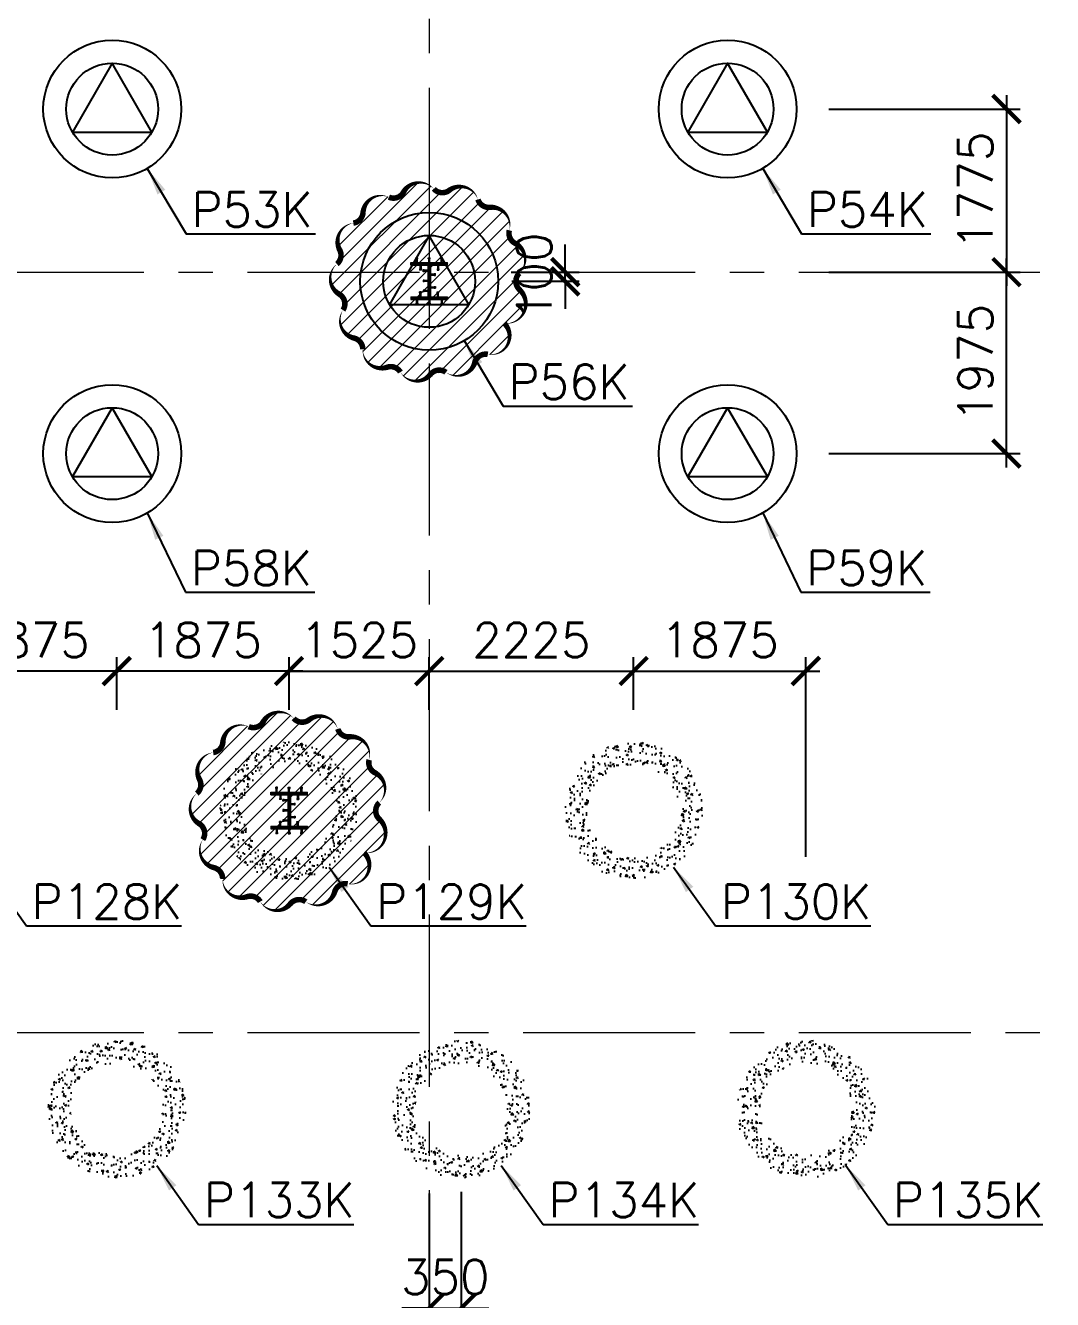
# Model space of a CAD drawing. Header units: millimetres. Extents: x -346728 to 1320345, y -537202 to -385966.
# Drawn here: x 172445 to 183622, y -435397 to -421532 of the extents above; entities that cross this region are included whole.
import ezdxf

# ---------------------------------------------------------------- set-up
doc = ezdxf.new("R2010")
doc.units = ezdxf.units.MM
doc.header["$LTSCALE"] = 100
doc.linetypes.add('X1326_GLB$0$CENTER', pattern=[2, 1.25, -0.25, 0.25, -0.25])
for name, color, linetype, lineweight in [('A-giao thong', 8, 'Continuous', 15), ('KCMANH', 8, 'Continuous', 13), ('KINGPOST', 5, 'Continuous', 20), ('X1326_GLB$0$A-tim', 8, 'X1326_GLB$0$CENTER', 9)]:
    doc.layers.add(name, color=color, linetype=linetype, lineweight=lineweight)
doc.layers.add('CL load', color=1, linetype='Continuous', plot=False)
for name, color, linetype in [('hach', 253, 'Continuous'), ('PILE MARK', 8, 'Continuous'), ('PL', 3, 'Continuous')]:
    doc.layers.add(name, color=color, linetype=linetype)
doc.styles.add('simplex', font='simplex.shx')
doc.dimstyles.new('100', dxfattribs={"dimscale": 150, "dimtxt": 2.5, "dimasz": 2, "dimexe": 1, "dimexo": 1, "dimgap": 1, "dimtad": 1, "dimdec": 0, "dimzin": 0, "dimdsep": 46, "dimtxsty": 'simplex', "dimblk": 'ARCHTICK', "dimcen": 1, "dimdle": 1, "dimclrd": 256, "dimclre": 256, "dimclrt": 6, "dimadec": 0, "dimazin": 0, "dimtfac": 1, "dimtdec": 0, "dimtix": 1, "dimtmove": 2, "dimatfit": 3, "dimfxl": 1, "dimtolj": 1, "dimtzin": 0, "dimarcsym": 0})
pattern_1 = [(45, (188543.33, 11377564.439), (-8.980256121, 8.980256121), []), (135, (188543.33, 11377564.439), (-8.980256121, -8.980256121), [])]

# ---------------------------------------------------------------- blocks, each defined once
blk = doc.blocks.new('_ArchTick')
at = {"color": 0, "linetype": 'ByBlock', "const_width": 0.15}
blk.add_lwpolyline([(-0.5, -0.5), (0.5, 0.5)], dxfattribs=at)
blk = doc.blocks.new('*D362')
at = {"layer": 'CL load', "lineweight": -2, "transparency": 16777216}
for p, q in [((183121, -422291), (183121, -424366)), ((181189, -422441), (183271, -422441)), ((181189, -424216), (183271, -424216))]:
    blk.add_line(p, q, dxfattribs=at)
at = {"layer": 'DEFPOINTS', "color": 0, "transparency": 16777216}
for p in [(181039, -422441, 0), (181039, -424216, 0), (183121, -424216)]:
    blk.add_point(p, dxfattribs=at)
at = {"layer": 'CL load', "lineweight": -2, "transparency": 16777216, "xscale": 300, "yscale": 300, "zscale": 300}
for p, rotation in [((183121, -422441), 90), ((183121, -424216), 270)]:
    blk.add_blockref('_ArchTick', p, dxfattribs=dict(at, rotation=rotation))
at = {"layer": 'CL load', "color": 6, "transparency": 16777216, "insert": (182783, -423329), "char_height": 375, "attachment_point": 5, "rotation": 90, "style": 'simplex'}
blk.add_mtext('\\A1;1775', dxfattribs=at)
blk = doc.blocks.new('*D363')
at = {"layer": 'CL load', "lineweight": -2, "transparency": 16777216}
for p, q in [((183121, -426341), (183121, -424066)), ((181189, -424216), (183271, -424216)), ((181189, -426191), (183271, -426191))]:
    blk.add_line(p, q, dxfattribs=at)
at = {"layer": 'DEFPOINTS', "color": 0, "transparency": 16777216}
for p in [(181039, -424216, 0), (183121, -424216), (181039, -426191, 0)]:
    blk.add_point(p, dxfattribs=at)
at = {"layer": 'CL load', "lineweight": -2, "transparency": 16777216, "xscale": 300, "yscale": 300, "zscale": 300}
for p, rotation in [((183121, -424216), 90), ((183121, -426191), 270)]:
    blk.add_blockref('_ArchTick', p, dxfattribs=dict(at, rotation=rotation))
at = {"layer": 'CL load', "color": 6, "transparency": 16777216, "insert": (182783, -425204), "char_height": 375, "attachment_point": 5, "rotation": 90, "style": 'simplex'}
blk.add_mtext('\\A1;1975', dxfattribs=at)
blk = doc.blocks.new('*D373')
at = {"layer": 'CL load', "lineweight": -2, "transparency": 16777216}
for p, q in [((178319, -424216), (178319, -423916)), ((177732, -424216), (178469, -424216)), ((178319, -424316), (178319, -424216)), ((177739, -424316), (178469, -424316)), ((178319, -424316), (178319, -424616))]:
    blk.add_line(p, q, dxfattribs=at)
at = {"layer": 'DEFPOINTS', "color": 0, "transparency": 16777216}
for p in [(177582, -424216), (178319, -424216), (177589, -424316, 0)]:
    blk.add_point(p, dxfattribs=at)
at = {"layer": 'CL load', "lineweight": -2, "transparency": 16777216, "xscale": 300, "yscale": 300, "zscale": 300}
for p, rotation in [((178319, -424216), 270), ((178319, -424316), 90)]:
    blk.add_blockref('_ArchTick', p, dxfattribs=dict(at, rotation=rotation))
at = {"layer": 'CL load', "color": 6, "transparency": 16777216, "insert": (177981, -424266), "char_height": 375, "attachment_point": 5, "rotation": 90, "style": 'simplex'}
blk.add_mtext('\\A1;100', dxfattribs=at)
blk = doc.blocks.new('*D464')
at = {"layer": 'CL load', "lineweight": -2, "transparency": 16777216}
for p, q in [((175313, -428979), (175313, -428407)), ((176839, -428979), (176839, -428407)), ((175313, -428557), (175013, -428557)), ((175313, -428557), (176839, -428557)), ((176839, -428557), (177139, -428557))]:
    blk.add_line(p, q, dxfattribs=at)
at = {"layer": 'DEFPOINTS', "color": 0, "transparency": 16777216}
for p in [(176839, -428557), (175313, -429129, 0), (176839, -429129, 0)]:
    blk.add_point(p, dxfattribs=at)
at = {"layer": 'CL load', "lineweight": -2, "transparency": 16777216, "xscale": 300, "yscale": 300, "zscale": 300}
blk.add_blockref('_ArchTick', (175313, -428557), dxfattribs=at)
at = {"layer": 'CL load', "lineweight": -2, "transparency": 16777216, "xscale": 300, "yscale": 300, "zscale": 300, "rotation": 180}
blk.add_blockref('_ArchTick', (176839, -428557), dxfattribs=at)
at = {"layer": 'CL load', "color": 6, "transparency": 16777216, "insert": (176076, -428220), "char_height": 375, "attachment_point": 5, "style": 'simplex'}
blk.add_mtext('\\A1;1525', dxfattribs=at)
blk = doc.blocks.new('*D465')
at = {"layer": 'CL load', "lineweight": -2, "transparency": 16777216}
for p, q in [((176839, -428979), (176839, -428407)), ((179063, -428979), (179063, -428407)), ((176689, -428557), (179213, -428557))]:
    blk.add_line(p, q, dxfattribs=at)
at = {"layer": 'DEFPOINTS', "color": 0, "transparency": 16777216}
for p in [(179063, -428557), (176839, -429129, 0), (179063, -429129, 0)]:
    blk.add_point(p, dxfattribs=at)
at = {"layer": 'CL load', "lineweight": -2, "transparency": 16777216, "xscale": 300, "yscale": 300, "zscale": 300, "rotation": 180}
blk.add_blockref('_ArchTick', (176839, -428557), dxfattribs=at)
at = {"layer": 'CL load', "lineweight": -2, "transparency": 16777216, "xscale": 300, "yscale": 300, "zscale": 300}
blk.add_blockref('_ArchTick', (179063, -428557), dxfattribs=at)
at = {"layer": 'CL load', "color": 6, "transparency": 16777216, "insert": (177951, -428220), "char_height": 375, "attachment_point": 5, "style": 'simplex'}
blk.add_mtext('\\A1;2225', dxfattribs=at)
blk = doc.blocks.new('*D466')
at = {"layer": 'CL load', "lineweight": -2, "transparency": 16777216}
for p, q in [((173438, -428979), (173438, -428407)), ((175313, -428979), (175313, -428407)), ((175463, -428557), (173288, -428557))]:
    blk.add_line(p, q, dxfattribs=at)
at = {"layer": 'DEFPOINTS', "color": 0, "transparency": 16777216}
for p in [(173438, -428557), (173438, -429129, 0), (175313, -429129, 0)]:
    blk.add_point(p, dxfattribs=at)
at = {"layer": 'CL load', "lineweight": -2, "transparency": 16777216, "xscale": 300, "yscale": 300, "zscale": 300, "rotation": 180}
blk.add_blockref('_ArchTick', (173438, -428557), dxfattribs=at)
at = {"layer": 'CL load', "lineweight": -2, "transparency": 16777216, "xscale": 300, "yscale": 300, "zscale": 300}
blk.add_blockref('_ArchTick', (175313, -428557), dxfattribs=at)
at = {"layer": 'CL load', "color": 6, "transparency": 16777216, "insert": (174376, -428220), "char_height": 375, "attachment_point": 5, "style": 'simplex'}
blk.add_mtext('\\A1;1875', dxfattribs=at)
blk = doc.blocks.new('*D469')
at = {"layer": 'CL load', "lineweight": -2, "transparency": 16777216}
for p, q in [((176839, -434244), (176839, -435640)), ((177188, -434226), (177188, -435640)), ((176839, -435490), (176539, -435490)), ((176839, -435490), (177188, -435490)), ((177188, -435490), (177488, -435490))]:
    blk.add_line(p, q, dxfattribs=at)
at = {"layer": 'DEFPOINTS', "color": 0, "transparency": 16777216}
for p in [(176839, -434094, 0), (177188, -434076), (177188, -435490)]:
    blk.add_point(p, dxfattribs=at)
at = {"layer": 'CL load', "lineweight": -2, "transparency": 16777216, "xscale": 300, "yscale": 300, "zscale": 300}
blk.add_blockref('_ArchTick', (176839, -435490), dxfattribs=at)
at = {"layer": 'CL load', "lineweight": -2, "transparency": 16777216, "xscale": 300, "yscale": 300, "zscale": 300, "rotation": 180}
blk.add_blockref('_ArchTick', (177188, -435490), dxfattribs=at)
at = {"layer": 'CL load', "color": 6, "transparency": 16777216, "insert": (177013, -435152), "char_height": 375, "attachment_point": 5, "style": 'simplex'}
blk.add_mtext('\\A1;350', dxfattribs=at)
blk = doc.blocks.new('*D471')
at = {"layer": 'CL load', "lineweight": -2, "transparency": 16777216}
for p, q in [((171563, -428979), (171563, -428407)), ((173438, -428979), (173438, -428407)), ((173588, -428557), (171413, -428557))]:
    blk.add_line(p, q, dxfattribs=at)
at = {"layer": 'DEFPOINTS', "color": 0, "transparency": 16777216}
for p in [(171563, -428557), (171563, -429129), (173438, -429129)]:
    blk.add_point(p, dxfattribs=at)
at = {"layer": 'CL load', "lineweight": -2, "transparency": 16777216, "xscale": 300, "yscale": 300, "zscale": 300, "rotation": 180}
blk.add_blockref('_ArchTick', (171563, -428557), dxfattribs=at)
at = {"layer": 'CL load', "lineweight": -2, "transparency": 16777216, "xscale": 300, "yscale": 300, "zscale": 300}
blk.add_blockref('_ArchTick', (173438, -428557), dxfattribs=at)
at = {"layer": 'CL load', "color": 6, "transparency": 16777216, "insert": (172501, -428220), "char_height": 375, "attachment_point": 5, "style": 'simplex'}
blk.add_mtext('\\A1;1875', dxfattribs=at)
blk = doc.blocks.new('*D472')
at = {"layer": 'CL load', "lineweight": -2, "transparency": 16777216}
for p, q in [((179063, -428979), (179063, -428407)), ((180938, -430581), (180938, -428407)), ((178913, -428557), (181088, -428557))]:
    blk.add_line(p, q, dxfattribs=at)
at = {"layer": 'DEFPOINTS', "color": 0, "transparency": 16777216}
for p in [(180938, -428557), (179063, -429129, 0), (180938, -430731)]:
    blk.add_point(p, dxfattribs=at)
at = {"layer": 'CL load', "lineweight": -2, "transparency": 16777216, "xscale": 300, "yscale": 300, "zscale": 300, "rotation": 180}
blk.add_blockref('_ArchTick', (179063, -428557), dxfattribs=at)
at = {"layer": 'CL load', "lineweight": -2, "transparency": 16777216, "xscale": 300, "yscale": 300, "zscale": 300}
blk.add_blockref('_ArchTick', (180938, -428557), dxfattribs=at)
at = {"layer": 'CL load', "color": 6, "transparency": 16777216, "insert": (180001, -428220), "char_height": 375, "attachment_point": 5, "style": 'simplex'}
blk.add_mtext('\\A1;1875', dxfattribs=at)
blk = doc.blocks.new('LVL-KHUNGTEN')
blk.add_lwpolyline([(61072.9, 41092.8), (119123.5, 41092.8), (119123.5, 61.9), (61072.9, 61.9)], close=True)
blk = doc.blocks.new('KP50 TOI SAN L1')
at = {"ltscale": 0.1}
h = blk.add_hatch(color=3, dxfattribs=at)
h.dxf.hatch_style = 1
h.paths.add_polyline_path([(14, 171), (-14, 171), (-14, 142)])
h.paths.add_polyline_path([(-14, -142), (-14, -171), (14, -171)])
at = {"layer": 'KCMANH', "linetype": 'ByBlock'}
h = blk.add_hatch(dxfattribs=at)
h.set_pattern_fill('ANSI37', color=3, scale=4, style=0)
h.set_pattern_definition(pattern_1)
h.paths.add_polyline_path([(-200, 200), (-200, 171), (200, 171), (200, 200)])
h = blk.add_hatch(dxfattribs=at)
h.set_pattern_fill('ANSI37', color=3, scale=4, style=0)
h.set_pattern_definition([(45, (188728.93, 11377564.439), (-8.980256121, 8.980256121), []), (135, (188728.93, 11377564.439), (-8.980256121, -8.980256121), [])])
h.paths.add_polyline_path([(14, 171), (-14, 142), (-14, -142), (14, -171)])
h = blk.add_hatch(dxfattribs=at)
h.set_pattern_fill('ANSI37', color=3, scale=4, style=0)
h.set_pattern_definition(pattern_1)
h.paths.add_polyline_path([(-200, -171), (-200, -200), (200, -200), (200, -171)])
at = {"layer": 'KCMANH', "color": 3, "linetype": 'ByBlock'}
blk.add_line((-200, 200), (200, 200), dxfattribs=at)
at = {"layer": 'KCMANH', "linetype": 'ByBlock'}
for p, q in [((-125, 253), (-146, 253)), ((-146, 240), (-146, 253)), ((-125, 240), (-146, 240)), ((-142, 200), (-142, 240)), ((-129, 200), (-129, 240)), ((-125, 240), (-125, 253)), ((-102, 171), (-102, 131)), ((-89, 171), (-89, 131)), ((-10, 253), (10, 253)), ((-10, 240), (-10, 253)), ((-10, 240), (10, 240)), ((-6, 200), (-6, 240)), ((6, 200), (6, 240)), ((10, 240), (10, 253)), ((89, 171), (89, 131)), ((102, 171), (102, 131)), ((125, 253), (146, 253)), ((125, 240), (125, 253)), ((125, 240), (146, 240)), ((129, 200), (129, 240)), ((142, 200), (142, 240)), ((146, 240), (146, 253)), ((-85, 131), (-106, 131)), ((-106, 131), (-106, 118)), ((-85, 118), (-106, 118)), ((-85, 131), (-85, 118)), ((-67, 100), (-67, 120)), ((-54, 120), (-67, 120)), ((-54, 100), (-67, 100)), ((-67, 10), (-67, -10)), ((-54, 10), (-67, 10)), ((-54, 100), (-54, 120)), ((-14, 116), (-54, 116)), ((-14, 104), (-54, 104)), ((-54, 10), (-54, -10)), ((-14, 6), (-54, 6)), ((14, 76), (54, 76)), ((14, 64), (54, 64)), ((54, 60), (54, 80)), ((54, 80), (67, 80)), ((54, 60), (67, 60)), ((67, 60), (67, 80)), ((85, 131), (106, 131)), ((85, 131), (85, 118)), ((85, 118), (106, 118)), ((106, 131), (106, 118)), ((-85, -118), (-106, -118)), ((-106, -131), (-106, -118)), ((-85, -131), (-106, -131)), ((-102, -171), (-102, -131)), ((-89, -171), (-89, -131)), ((-85, -131), (-85, -118)), ((-54, -10), (-67, -10)), ((-67, -100), (-67, -120)), ((-54, -100), (-67, -100)), ((-54, -120), (-67, -120)), ((-14, -6), (-54, -6)), ((-54, -100), (-54, -120)), ((-14, -104), (-54, -104)), ((-14, -116), (-54, -116)), ((14, -64), (54, -64)), ((14, -76), (54, -76)), ((54, -60), (54, -80)), ((54, -60), (67, -60)), ((54, -80), (67, -80)), ((67, -60), (67, -80)), ((85, -118), (106, -118)), ((85, -131), (85, -118)), ((85, -131), (106, -131)), ((89, -171), (89, -131)), ((102, -171), (102, -131)), ((106, -131), (106, -118)), ((-125, -240), (-146, -240)), ((-146, -240), (-146, -253)), ((-125, -253), (-146, -253)), ((-142, -200), (-142, -240)), ((-129, -200), (-129, -240)), ((-125, -240), (-125, -253)), ((-10, -240), (10, -240)), ((-10, -240), (-10, -253)), ((-10, -253), (10, -253)), ((-6, -200), (-6, -240)), ((6, -200), (6, -240)), ((10, -240), (10, -253)), ((125, -240), (146, -240)), ((125, -240), (125, -253)), ((125, -253), (146, -253)), ((129, -200), (129, -240)), ((142, -200), (142, -240)), ((146, -240), (146, -253))]:
    blk.add_line(p, q, dxfattribs=at)
at = {"layer": 'KINGPOST', "color": 3, "linetype": 'ByBlock'}
for p, q in [((-200, 171), (-200, 200)), ((-200, 171), (200, 171)), ((-14, 171), (-14, -171)), ((-14, 142), (14, 171)), ((14, 171), (14, -171)), ((200, 171), (200, 200)), ((-200, -171), (200, -171)), ((-200, -171), (-200, -200)), ((-200, -200), (200, -200)), ((-14, -142), (14, -171)), ((200, -171), (200, -200))]:
    blk.add_line(p, q, dxfattribs=at)
at = {"layer": 'KINGPOST', "color": 6, "linetype": 'ByBlock'}
blk.add_lwpolyline([(-14, 0), (14, 0)], dxfattribs=at)
blk = doc.blocks.new('B1 Kingpost Layout Plan1')
at = {"layer": 'KCMANH', "linetype": 'ByBlock'}
for p in [(26475, -9546, 0), (24950, -15309, 0)]:
    blk.add_blockref('KP50 TOI SAN L1', p, dxfattribs=at)

msp = doc.modelspace()

# ---------------------------------------------------------------- hatches: boundary and pattern name
at = {"ltscale": 0.1}
h = msp.add_hatch(color=3, dxfattribs=at)
h.dxf.hatch_style = 1
h.paths.add_polyline_path([(176853, -424145.2), (176824.2, -424145.2), (176824.2, -424174)])
h.paths.add_polyline_path([(176824.2, -424458.8), (176824.2, -424487.6), (176853, -424487.6)])
h = msp.add_hatch(color=3, dxfattribs=at)
h.dxf.hatch_style = 1
h.paths.add_polyline_path([(175327.7, -429907.6), (175298.9, -429907.6), (175298.9, -429936.4)])
h.paths.add_polyline_path([(175298.9, -430221.2), (175298.9, -430250), (175327.7, -430250)])
at = {"layer": 'A-giao thong', "transparency": 33554572}
h = msp.add_hatch(dxfattribs=at)
h.set_pattern_fill('ANSI31', color=256, scale=1000)
h.set_pattern_definition([(45, (138489.65, -521573.05), (-88.38835, 88.38835), [])])
edge = h.paths.add_edge_path()
edge.add_arc((177683.7, -424080.7), 200.1, 313.189, 423.189)
edge.add_arc((177829.5, -423792.2), 123.2, 165.32463, 243.189, ccw=False)
edge.add_arc((177516.6, -423710.2), 200.3, 345.32463, 455.32463)
edge.add_arc((177486.6, -423388.1), 123.2, 197.45235, 275.32463, ccw=False)
edge.add_arc((177178, -423485.1), 200.2, 17.45235, 127.45235)
edge.add_arc((176981.3, -423228.4), 123.2, 221.33742, 307.45235, ccw=False)
edge.add_arc((176736.3, -423443.9), 203.2, 41.33742, 151.33742)
edge.add_arc((176449.9, -423287.4), 123.2, 245.97207, 331.33742, ccw=False)
edge.add_arc((176318.2, -423582.8), 200.3, 65.97207, 175.97207)
edge.add_arc((175995.6, -423560.1), 123.2, 278.09941, 355.97207, ccw=False)
edge.add_arc((176041.2, -423880.4), 200.3, 98.09941, 208.09941)
edge.add_arc((175755.8, -424032.7), 123.2, -50.51419, 28.09941, ccw=False)
edge.add_arc((175961.7, -424282.7), 200.7, 129.48581, 239.48581)
edge.add_arc((175797.3, -424561.6), 123.2, -33.38585, 59.48581, ccw=False)
edge.add_arc((176067.2, -424739.5), 200.1, 146.61415, 256.61415)
edge.add_arc((175992.4, -425054), 123.2, -1.25134, 76.61415, ccw=False)
edge.add_arc((176315.8, -425061.1), 200.3, 178.74866, 288.74866)
edge.add_arc((176419.8, -425367.5), 123.2, 30.87684, 108.74866, ccw=False)
edge.add_arc((176697.4, -425201.5), 200.2, 210.87684, 320.87684)
edge.add_arc((176948.3, -425405.5), 123.2, 54.01227, 140.87684, ccw=False)
edge.add_arc((177140, -425141.5), 203.1, 234.01227, 344.01227)
edge.add_arc((177453.7, -425231.4), 123.2, 79.39644, 164.01227, ccw=False)
edge.add_arc((177513.2, -424913.5), 200.3, 259.39644, 404.1286)
edge.add_arc((177678.1, -424563.1), 212, 264.27964, 407.39823)
edge.add_arc((177905, -424316.4), 123.2, 133.189, 227.39823, ccw=False)
h = msp.add_hatch(dxfattribs=at)
h.set_pattern_fill('ANSI31', color=256, scale=1000)
h.set_pattern_definition([(45, (136964.31, -527335.43), (-88.38835, 88.38835), [])])
edge = h.paths.add_edge_path()
edge.add_arc((176158.4, -429843.1), 200.1, 313.189, 423.189)
edge.add_arc((176304.2, -429554.6), 123.2, 165.32463, 243.189, ccw=False)
edge.add_arc((175991.2, -429472.6), 200.3, 345.32463, 455.32463)
edge.add_arc((175961.2, -429150.5), 123.2, 197.45235, 275.32463, ccw=False)
edge.add_arc((175652.7, -429247.5), 200.2, 17.45235, 127.45235)
edge.add_arc((175456, -428990.7), 123.2, 221.33742, 307.45235, ccw=False)
edge.add_arc((175211, -429206.3), 203.2, 41.33742, 151.33742)
edge.add_arc((174924.6, -429049.8), 123.2, 245.97207, 331.33742, ccw=False)
edge.add_arc((174792.9, -429345.2), 200.3, 65.97207, 175.97207)
edge.add_arc((174470.2, -429322.5), 123.2, 278.09941, 355.97207, ccw=False)
edge.add_arc((174515.8, -429642.7), 200.3, 98.09941, 208.09941)
edge.add_arc((174230.4, -429795.1), 123.2, -50.51419, 28.09941, ccw=False)
edge.add_arc((174436.4, -430045), 200.7, 129.48581, 239.48581)
edge.add_arc((174271.9, -430324), 123.2, -33.38585, 59.48581, ccw=False)
edge.add_arc((174541.9, -430501.9), 200.1, 146.61415, 256.61415)
edge.add_arc((174467, -430816.4), 123.2, -1.25134, 76.61415, ccw=False)
edge.add_arc((174790.5, -430823.5), 200.3, 178.74866, 288.74866)
edge.add_arc((174894.5, -431129.8), 123.2, 30.87684, 108.74866, ccw=False)
edge.add_arc((175172, -430963.9), 200.2, 210.87684, 320.87684)
edge.add_arc((175422.9, -431167.9), 123.2, 54.01227, 140.87684, ccw=False)
edge.add_arc((175614.7, -430903.9), 203.1, 234.01227, 344.01227)
edge.add_arc((175928.4, -430993.8), 123.2, 79.39644, 164.01227, ccw=False)
edge.add_arc((175987.9, -430675.9), 200.3, 259.39644, 404.1286)
edge.add_arc((176152.8, -430325.5), 212, 264.27964, 407.39823)
edge.add_arc((176379.6, -430078.8), 123.2, 133.189, 227.39823, ccw=False)
at = {"layer": 'hach'}
h = msp.add_hatch(dxfattribs=at)
h.set_pattern_fill('ANSI31', color=256, scale=70)
h.set_pattern_definition([(45, (121918.56, -508591.22), (-157.15448, 157.15448), [])])
h.paths.add_polyline_path([(142200.7, -410142.2), (128621.2, -428107.5), (155914.1, -501359), (162214.1, -503970.9), (238136.4, -469396.6), (242695.2, -462329.4), (242687.2, -415142.7), (237685.1, -410142.2)])
h.paths.add_polyline_path([(142797.9, -411342.2), (129975.7, -428305.7), (156856.2, -500450.6), (162191.6, -502662.6), (237318.8, -468450.4), (241495.1, -461976.1), (241487, -415639.4), (237188.2, -411342.2)], flags=16)
h = msp.add_hatch(dxfattribs=at)
h.set_pattern_fill('AR-CONC', color=256, scale=4)
h.set_pattern_definition([(50, (121918.56, -508591.2), (728.7387, -63.7563), [76.2, -838.2]), (355, (121918.56, -508591.2), (-140.9737, 764.2274), [60.96, -670.5623]), (100.45144, (121979.3, -508596.54), (587.765, 700.471), [64.76, -712.361]), (46.1842, (121918.6, -508388), (1084.316, -168.1693), [114.3, -1257.3]), (96.63556, (122008.9, -508402), (949.6165, 989.7045), [97.14, -1068.5424]), (351.18415, (121918.6, -508388), (949.6165, 989.7045), [91.44, -1005.839]), (21, (122020.16, -508438.8), (606.4576, -409.0608), [76.2, -838.2]), (326, (122020.16, -508438.8), (247.208, 736.752), [60.96, -670.56]), (71.45144, (122070.7, -508472.9), (853.6657, 327.691), [64.76, -712.3598]), (37.5, (121918.56, -508591.22), (12.3544, 338.22016), [0, -662.432, 0, -680.72, 0, -673.1]), (7.5, (121918.56, -508591.22), (267.27865, 400.7223), [0, -388.112, 0, -647.192, 0, -256.54]), (327.5, (121692, -508591.22), (542.3624, -22.91498), [0, -254, 0, -792.48, 0, -1051.56]), (317.5, (121590.4, -508591.2), (592.5167, 101.706), [0, -330.2, 0, -526.288, 0, -746.76])])
h.paths.add_polyline_path([(142200.7, -410142.2), (128621.2, -428107.5), (155914.1, -501359), (162214.1, -503970.9), (238136.4, -469396.6), (242695.2, -462329.4), (242687.2, -415142.7), (237685.1, -410142.2)])
h.paths.add_polyline_path([(142797.9, -411342.2), (129975.7, -428305.7), (156856.2, -500450.6), (162191.6, -502662.6), (237318.8, -468450.4), (241495.1, -461976.1), (241487, -415639.4), (237188.2, -411342.2)], flags=16)
at = {"layer": 'PL'}
h = msp.add_hatch(dxfattribs=at)
h.set_pattern_fill('AR-CONC', color=6)
h.set_pattern_definition([(130, (167815.04, -442540.07), (-182.1847, -15.9391), [19.05, -209.55]), (185, (167815.04, -442540.07), (35.2434, 191.0568), [15.24, -167.6406]), (79.5486, (167799.86, -442541.4), (-146.9412, 175.1178), [16.19, -178.0902]), (133.8158, (167815.04, -442489.27), (-271.079, -42.0423), [28.575, -314.325]), (83.3644, (167792.45, -442492.78), (-237.404, 247.426), [24.285, -267.1356]), (188.8158, (167815.04, -442489.27), (-237.404, 247.426), [22.86, -251.4597]), (159, (167789.64, -442501.97), (-151.6144, -102.2652), [19.05, -209.55]), (214, (167789.64, -442501.97), (-61.802, 184.188), [15.24, -167.64]), (108.5486, (167777.01, -442510.5), (-213.4164, 81.9228), [16.19, -178.09]), (142.5, (167815.043, -442540.07), (-3.0886, 84.55504), [0, -165.608, 0, -170.18, 0, -168.275]), (172.5, (167815.04, -442540.07), (-66.81966, 100.1806), [0, -97.028, 0, -161.798, 0, -64.135]), (212.5, (167871.685, -442540.07), (-135.5906, -5.72874), [0, -63.5, 0, -198.12, 0, -262.89]), (222.5, (167897.09, -442540.07), (-148.1292, 25.4265), [0, -82.55, 0, -131.572, 0, -186.69])])
edge = h.paths.add_edge_path()
edge.add_ellipse((175313.3, -430078.8), major_axis=(530.3, 530.3), ratio=1, start_angle=135, end_angle=315)
edge.add_ellipse((175313.3, -430078.8), major_axis=(530.3, 530.3), ratio=1, start_angle=315, end_angle=495)
edge = h.paths.add_edge_path(flags=16)
edge.add_ellipse((175313.3, -430078.8), major_axis=(-353.6, 353.6), ratio=1, start_angle=45, end_angle=225, ccw=False)
edge.add_ellipse((175313.3, -430078.8), major_axis=(-353.6, 353.6), ratio=1, start_angle=-135, end_angle=45, ccw=False)
h.paths.add_polyline_path([(175313.3, -429578.8), (175746.3, -430328.8), (174880.3, -430328.8)], flags=0)
h = msp.add_hatch(dxfattribs=at)
h.set_pattern_fill('AR-CONC', color=6)
h.set_pattern_definition([(130, (167815.04, -442540.07), (-182.1847, -15.9391), [19.05, -209.55]), (185, (167815.04, -442540.07), (35.2434, 191.0568), [15.24, -167.6406]), (79.5486, (167799.86, -442541.4), (-146.9412, 175.1178), [16.19, -178.0902]), (133.8158, (167815.04, -442489.27), (-271.079, -42.0423), [28.575, -314.325]), (83.3644, (167792.45, -442492.78), (-237.404, 247.426), [24.285, -267.1356]), (188.8158, (167815.04, -442489.27), (-237.404, 247.426), [22.86, -251.4597]), (159, (167789.64, -442501.97), (-151.6144, -102.2652), [19.05, -209.55]), (214, (167789.64, -442501.97), (-61.802, 184.188), [15.24, -167.64]), (108.5486, (167777.01, -442510.5), (-213.4164, 81.9228), [16.19, -178.09]), (142.5, (167815.043, -442540.07), (-3.0886, 84.55504), [0, -165.608, 0, -170.18, 0, -168.275]), (172.5, (167815.04, -442540.07), (-66.81966, 100.1806), [0, -97.028, 0, -161.798, 0, -64.135]), (212.5, (167871.685, -442540.07), (-135.5906, -5.72874), [0, -63.5, 0, -198.12, 0, -262.89]), (222.5, (167897.09, -442540.07), (-148.1292, 25.4265), [0, -82.55, 0, -131.572, 0, -186.69])])
edge = h.paths.add_edge_path()
edge.add_ellipse((175313.3, -430078.8), major_axis=(530.3, 530.3), ratio=1, start_angle=135, end_angle=315)
edge.add_ellipse((175313.3, -430078.8), major_axis=(530.3, 530.3), ratio=1, start_angle=315, end_angle=495)
edge = h.paths.add_edge_path(flags=16)
edge.add_ellipse((175313.3, -430078.8), major_axis=(-353.6, 353.6), ratio=1, start_angle=45, end_angle=225, ccw=False)
edge.add_ellipse((175313.3, -430078.8), major_axis=(353.6, 353.6), ratio=1, start_angle=-45, end_angle=135, ccw=False)
h.paths.add_polyline_path([(175313.3, -429578.8), (175746.3, -430328.8), (174880.3, -430328.8)], flags=0)
h = msp.add_hatch(dxfattribs=at)
h.set_pattern_fill('AR-CONC', color=6)
h.set_pattern_definition([(130, (164065.04, -442540.07), (-182.1847, -15.9391), [19.05, -209.55]), (185, (164065.04, -442540.07), (35.2434, 191.0568), [15.24, -167.6406]), (79.5486, (164049.86, -442541.4), (-146.9412, 175.1178), [16.19, -178.0902]), (133.8158, (164065.04, -442489.27), (-271.079, -42.0423), [28.575, -314.325]), (83.3644, (164042.45, -442492.78), (-237.404, 247.426), [24.285, -267.1356]), (188.8158, (164065.04, -442489.27), (-237.404, 247.426), [22.86, -251.4597]), (159, (164039.64, -442501.97), (-151.6144, -102.2652), [19.05, -209.55]), (214, (164039.64, -442501.97), (-61.802, 184.188), [15.24, -167.64]), (108.5486, (164027.01, -442510.5), (-213.4164, 81.9228), [16.19, -178.09]), (142.5, (164065.043, -442540.07), (-3.0886, 84.55504), [0, -165.608, 0, -170.18, 0, -168.275]), (172.5, (164065.04, -442540.07), (-66.81966, 100.18057), [0, -97.028, 0, -161.798, 0, -64.135]), (212.5, (164121.685, -442540.07), (-135.5906, -5.72874), [0, -63.5, 0, -198.12, 0, -262.89]), (222.5, (164147.09, -442540.07), (-148.1292, 25.4265), [0, -82.55, 0, -131.572, 0, -186.69])])
edge = h.paths.add_edge_path()
edge.add_ellipse((179063.3, -430078.8), major_axis=(530.3, 530.3), ratio=1, start_angle=135, end_angle=315)
edge.add_ellipse((179063.3, -430078.8), major_axis=(530.3, 530.3), ratio=1, start_angle=315, end_angle=495)
edge = h.paths.add_edge_path(flags=16)
edge.add_ellipse((179063.3, -430078.8), major_axis=(-353.6, 353.6), ratio=1, start_angle=45, end_angle=225, ccw=False)
edge.add_ellipse((179063.3, -430078.8), major_axis=(-353.6, 353.6), ratio=1, start_angle=-135, end_angle=45, ccw=False)
h.paths.add_polyline_path([(179063.3, -429578.8), (179496.3, -430328.8), (178630.3, -430328.8)], flags=0)
h = msp.add_hatch(dxfattribs=at)
h.set_pattern_fill('AR-CONC', color=6)
h.set_pattern_definition([(130, (164065.04, -442540.07), (-182.1847, -15.9391), [19.05, -209.55]), (185, (164065.04, -442540.07), (35.2434, 191.0568), [15.24, -167.6406]), (79.5486, (164049.86, -442541.4), (-146.9412, 175.1178), [16.19, -178.0902]), (133.8158, (164065.04, -442489.27), (-271.079, -42.0423), [28.575, -314.325]), (83.3644, (164042.45, -442492.78), (-237.404, 247.426), [24.285, -267.1356]), (188.8158, (164065.04, -442489.27), (-237.404, 247.426), [22.86, -251.4597]), (159, (164039.64, -442501.97), (-151.6144, -102.2652), [19.05, -209.55]), (214, (164039.64, -442501.97), (-61.802, 184.188), [15.24, -167.64]), (108.5486, (164027.01, -442510.5), (-213.4164, 81.9228), [16.19, -178.09]), (142.5, (164065.043, -442540.07), (-3.0886, 84.55504), [0, -165.608, 0, -170.18, 0, -168.275]), (172.5, (164065.04, -442540.07), (-66.81966, 100.18057), [0, -97.028, 0, -161.798, 0, -64.135]), (212.5, (164121.685, -442540.07), (-135.5906, -5.72874), [0, -63.5, 0, -198.12, 0, -262.89]), (222.5, (164147.09, -442540.07), (-148.1292, 25.4265), [0, -82.55, 0, -131.572, 0, -186.69])])
edge = h.paths.add_edge_path()
edge.add_ellipse((179063.3, -430078.8), major_axis=(530.3, 530.3), ratio=1, start_angle=135, end_angle=315)
edge.add_ellipse((179063.3, -430078.8), major_axis=(530.3, 530.3), ratio=1, start_angle=315, end_angle=495)
edge = h.paths.add_edge_path(flags=16)
edge.add_ellipse((179063.3, -430078.8), major_axis=(-353.6, 353.6), ratio=1, start_angle=45, end_angle=225, ccw=False)
edge.add_ellipse((179063.3, -430078.8), major_axis=(353.6, 353.6), ratio=1, start_angle=-45, end_angle=135, ccw=False)
h.paths.add_polyline_path([(179063.3, -429578.8), (179496.3, -430328.8), (178630.3, -430328.8)], flags=0)
h = msp.add_hatch(dxfattribs=at)
h.set_pattern_fill('AR-CONC', color=6)
h.set_pattern_definition([(130, (169690.04, -445787.67), (-182.1847, -15.9391), [19.05, -209.55]), (185, (169690.04, -445787.67), (35.2434, 191.0568), [15.24, -167.6406]), (79.5486, (169674.86, -445789), (-146.9412, 175.1178), [16.19, -178.0902]), (133.8158, (169690.04, -445736.87), (-271.079, -42.0423), [28.575, -314.325]), (83.3644, (169667.45, -445740.37), (-237.404, 247.426), [24.285, -267.1356]), (188.8158, (169690.04, -445736.87), (-237.404, 247.426), [22.86, -251.46]), (159, (169664.64, -445749.57), (-151.6144, -102.2652), [19.05, -209.55]), (214, (169664.64, -445749.57), (-61.802, 184.188), [15.24, -167.64]), (108.5486, (169652.01, -445758.09), (-213.4164, 81.9228), [16.19, -178.09]), (142.5, (169690.043, -445787.67), (-3.0886, 84.55504), [0, -165.608, 0, -170.18, 0, -168.275]), (172.5, (169690.04, -445787.67), (-66.81966, 100.1806), [0, -97.028, 0, -161.798, 0, -64.135]), (212.5, (169746.685, -445787.67), (-135.5906, -5.72874), [0, -63.5, 0, -198.12, 0, -262.89]), (222.5, (169772.09, -445787.67), (-148.1292, 25.4265), [0, -82.55, 0, -131.572, 0, -186.69])])
edge = h.paths.add_edge_path()
edge.add_ellipse((173438.3, -433326.4), major_axis=(530.3, 530.3), ratio=1, start_angle=135, end_angle=315)
edge.add_ellipse((173438.3, -433326.4), major_axis=(-530.3, 530.3), ratio=1, start_angle=225, end_angle=405)
edge = h.paths.add_edge_path(flags=16)
edge.add_ellipse((173438.3, -433326.4), major_axis=(-353.6, 353.6), ratio=1, start_angle=45, end_angle=225, ccw=False)
edge.add_ellipse((173438.3, -433326.4), major_axis=(353.6, 353.6), ratio=1, start_angle=-45, end_angle=135, ccw=False)
h.paths.add_polyline_path([(173438.3, -432826.4), (173871.3, -433576.4), (173005.3, -433576.4)], flags=0)
h = msp.add_hatch(dxfattribs=at)
h.set_pattern_fill('AR-CONC', color=6)
h.set_pattern_definition([(130, (169690.04, -445787.67), (-182.1847, -15.9391), [19.05, -209.55]), (185, (169690.04, -445787.67), (35.2434, 191.0568), [15.24, -167.6406]), (79.5486, (169674.86, -445789), (-146.9412, 175.1178), [16.19, -178.0902]), (133.8158, (169690.04, -445736.87), (-271.079, -42.0423), [28.575, -314.325]), (83.3644, (169667.45, -445740.37), (-237.404, 247.426), [24.285, -267.1356]), (188.8158, (169690.04, -445736.87), (-237.404, 247.426), [22.86, -251.46]), (159, (169664.64, -445749.57), (-151.6144, -102.2652), [19.05, -209.55]), (214, (169664.64, -445749.57), (-61.802, 184.188), [15.24, -167.64]), (108.5486, (169652.01, -445758.09), (-213.4164, 81.9228), [16.19, -178.09]), (142.5, (169690.043, -445787.67), (-3.0886, 84.55504), [0, -165.608, 0, -170.18, 0, -168.275]), (172.5, (169690.04, -445787.67), (-66.81966, 100.1806), [0, -97.028, 0, -161.798, 0, -64.135]), (212.5, (169746.685, -445787.67), (-135.5906, -5.72874), [0, -63.5, 0, -198.12, 0, -262.89]), (222.5, (169772.09, -445787.67), (-148.1292, 25.4265), [0, -82.55, 0, -131.572, 0, -186.69])])
edge = h.paths.add_edge_path()
edge.add_ellipse((173438.3, -433326.4), major_axis=(-530.3, 530.3), ratio=1, start_angle=45, end_angle=225)
edge.add_ellipse((173438.3, -433326.4), major_axis=(530.3, 530.3), ratio=1, start_angle=315, end_angle=495)
edge = h.paths.add_edge_path(flags=16)
edge.add_ellipse((173438.3, -433326.4), major_axis=(-353.6, 353.6), ratio=1, start_angle=45, end_angle=225, ccw=False)
edge.add_ellipse((173438.3, -433326.4), major_axis=(353.6, 353.6), ratio=1, start_angle=-45, end_angle=135, ccw=False)
h.paths.add_polyline_path([(173438.3, -432826.4), (173871.3, -433576.4), (173005.3, -433576.4)], flags=0)
h = msp.add_hatch(dxfattribs=at)
h.set_pattern_fill('AR-CONC', color=6)
h.set_pattern_definition([(130, (165940.04, -445787.67), (-182.1847, -15.9391), [19.05, -209.55]), (185, (165940.04, -445787.67), (35.2434, 191.0568), [15.24, -167.6406]), (79.5486, (165924.86, -445789), (-146.9412, 175.1178), [16.19, -178.0902]), (133.8158, (165940.04, -445736.87), (-271.079, -42.0423), [28.575, -314.325]), (83.3644, (165917.45, -445740.37), (-237.404, 247.426), [24.285, -267.1356]), (188.8158, (165940.04, -445736.87), (-237.404, 247.426), [22.86, -251.4597]), (159, (165914.64, -445749.57), (-151.6144, -102.2652), [19.05, -209.55]), (214, (165914.64, -445749.57), (-61.802, 184.188), [15.24, -167.64]), (108.5486, (165902.01, -445758.09), (-213.4164, 81.9228), [16.19, -178.09]), (142.5, (165940.043, -445787.67), (-3.0886, 84.55504), [0, -165.608, 0, -170.18, 0, -168.275]), (172.5, (165940.04, -445787.67), (-66.81966, 100.18057), [0, -97.028, 0, -161.798, 0, -64.135]), (212.5, (165996.685, -445787.67), (-135.5906, -5.72874), [0, -63.5, 0, -198.12, 0, -262.89]), (222.5, (166022.09, -445787.67), (-148.1292, 25.4265), [0, -82.55, 0, -131.572, 0, -186.69])])
edge = h.paths.add_edge_path()
edge.add_ellipse((177188.3, -433326.4), major_axis=(530.3, 530.3), ratio=1, start_angle=135, end_angle=315)
edge.add_ellipse((177188.3, -433326.4), major_axis=(-530.3, 530.3), ratio=1, start_angle=225, end_angle=405)
edge = h.paths.add_edge_path(flags=16)
edge.add_ellipse((177188.3, -433326.4), major_axis=(-353.6, 353.6), ratio=1, start_angle=45, end_angle=225, ccw=False)
edge.add_ellipse((177188.3, -433326.4), major_axis=(353.6, 353.6), ratio=1, start_angle=-45, end_angle=135, ccw=False)
h.paths.add_polyline_path([(177188.3, -432826.4), (177621.3, -433576.4), (176755.3, -433576.4)], flags=0)
h = msp.add_hatch(dxfattribs=at)
h.set_pattern_fill('AR-CONC', color=6)
h.set_pattern_definition([(130, (165940.04, -445787.67), (-182.1847, -15.9391), [19.05, -209.55]), (185, (165940.04, -445787.67), (35.2434, 191.0568), [15.24, -167.6406]), (79.5486, (165924.86, -445789), (-146.9412, 175.1178), [16.19, -178.0902]), (133.8158, (165940.04, -445736.87), (-271.079, -42.0423), [28.575, -314.325]), (83.3644, (165917.45, -445740.37), (-237.404, 247.426), [24.285, -267.1356]), (188.8158, (165940.04, -445736.87), (-237.404, 247.426), [22.86, -251.4597]), (159, (165914.64, -445749.57), (-151.6144, -102.2652), [19.05, -209.55]), (214, (165914.64, -445749.57), (-61.802, 184.188), [15.24, -167.64]), (108.5486, (165902.01, -445758.09), (-213.4164, 81.9228), [16.19, -178.09]), (142.5, (165940.043, -445787.67), (-3.0886, 84.55504), [0, -165.608, 0, -170.18, 0, -168.275]), (172.5, (165940.04, -445787.67), (-66.81966, 100.18057), [0, -97.028, 0, -161.798, 0, -64.135]), (212.5, (165996.685, -445787.67), (-135.5906, -5.72874), [0, -63.5, 0, -198.12, 0, -262.89]), (222.5, (166022.09, -445787.67), (-148.1292, 25.4265), [0, -82.55, 0, -131.572, 0, -186.69])])
edge = h.paths.add_edge_path()
edge.add_ellipse((177188.3, -433326.4), major_axis=(-530.3, 530.3), ratio=1, start_angle=45, end_angle=225)
edge.add_ellipse((177188.3, -433326.4), major_axis=(530.3, 530.3), ratio=1, start_angle=315, end_angle=495)
edge = h.paths.add_edge_path(flags=16)
edge.add_ellipse((177188.3, -433326.4), major_axis=(-353.6, 353.6), ratio=1, start_angle=45, end_angle=225, ccw=False)
edge.add_ellipse((177188.3, -433326.4), major_axis=(353.6, 353.6), ratio=1, start_angle=-45, end_angle=135, ccw=False)
h.paths.add_polyline_path([(177188.3, -432826.4), (177621.3, -433576.4), (176755.3, -433576.4)], flags=0)
h = msp.add_hatch(dxfattribs=at)
h.set_pattern_fill('AR-CONC', color=6)
h.set_pattern_definition([(130, (162190.04, -445787.67), (-182.1847, -15.9391), [19.05, -209.55]), (185, (162190.04, -445787.67), (35.2434, 191.0568), [15.24, -167.6406]), (79.54856, (162174.86, -445789), (-146.9412, 175.1178), [16.19, -178.0902]), (133.8158, (162190.04, -445736.87), (-271.079, -42.0423), [28.575, -314.325]), (83.3644, (162167.45, -445740.37), (-237.404, 247.426), [24.285, -267.1356]), (188.8158, (162190.04, -445736.87), (-237.404, 247.426), [22.86, -251.4597]), (159, (162164.64, -445749.57), (-151.6144, -102.2652), [19.05, -209.55]), (214, (162164.64, -445749.57), (-61.802, 184.188), [15.24, -167.64]), (108.54855, (162152.01, -445758.09), (-213.4164, 81.9228), [16.19, -178.09]), (142.5, (162190.043, -445787.67), (-3.0886, 84.55504), [0, -165.608, 0, -170.18, 0, -168.275]), (172.5, (162190.04, -445787.67), (-66.81966, 100.18057), [0, -97.028, 0, -161.798, 0, -64.135]), (212.5, (162246.685, -445787.67), (-135.5906, -5.72874), [0, -63.5, 0, -198.12, 0, -262.89]), (222.5, (162272.09, -445787.67), (-148.1292, 25.4265), [0, -82.55, 0, -131.572, 0, -186.69])])
edge = h.paths.add_edge_path()
edge.add_ellipse((180938.3, -433326.4), major_axis=(530.3, 530.3), ratio=1, start_angle=135, end_angle=315)
edge.add_ellipse((180938.3, -433326.4), major_axis=(-530.3, 530.3), ratio=1, start_angle=225, end_angle=405)
edge = h.paths.add_edge_path(flags=16)
edge.add_ellipse((180938.3, -433326.4), major_axis=(-353.6, 353.6), ratio=1, start_angle=45, end_angle=225, ccw=False)
edge.add_ellipse((180938.3, -433326.4), major_axis=(353.6, 353.6), ratio=1, start_angle=-45, end_angle=135, ccw=False)
h.paths.add_polyline_path([(180938.3, -432826.4), (181371.3, -433576.4), (180505.3, -433576.4)], flags=0)
h = msp.add_hatch(dxfattribs=at)
h.set_pattern_fill('AR-CONC', color=6)
h.set_pattern_definition([(130, (162190.04, -445787.67), (-182.1847, -15.9391), [19.05, -209.55]), (185, (162190.04, -445787.67), (35.2434, 191.0568), [15.24, -167.6406]), (79.54856, (162174.86, -445789), (-146.9412, 175.1178), [16.19, -178.0902]), (133.8158, (162190.04, -445736.87), (-271.079, -42.0423), [28.575, -314.325]), (83.3644, (162167.45, -445740.37), (-237.404, 247.426), [24.285, -267.1356]), (188.8158, (162190.04, -445736.87), (-237.404, 247.426), [22.86, -251.4597]), (159, (162164.64, -445749.57), (-151.6144, -102.2652), [19.05, -209.55]), (214, (162164.64, -445749.57), (-61.802, 184.188), [15.24, -167.64]), (108.54855, (162152.01, -445758.09), (-213.4164, 81.9228), [16.19, -178.09]), (142.5, (162190.043, -445787.67), (-3.0886, 84.55504), [0, -165.608, 0, -170.18, 0, -168.275]), (172.5, (162190.04, -445787.67), (-66.81966, 100.18057), [0, -97.028, 0, -161.798, 0, -64.135]), (212.5, (162246.685, -445787.67), (-135.5906, -5.72874), [0, -63.5, 0, -198.12, 0, -262.89]), (222.5, (162272.09, -445787.67), (-148.1292, 25.4265), [0, -82.55, 0, -131.572, 0, -186.69])])
edge = h.paths.add_edge_path()
edge.add_ellipse((180938.3, -433326.4), major_axis=(-530.3, 530.3), ratio=1, start_angle=45, end_angle=225)
edge.add_ellipse((180938.3, -433326.4), major_axis=(530.3, 530.3), ratio=1, start_angle=315, end_angle=495)
edge = h.paths.add_edge_path(flags=16)
edge.add_ellipse((180938.3, -433326.4), major_axis=(-353.6, 353.6), ratio=1, start_angle=45, end_angle=225, ccw=False)
edge.add_ellipse((180938.3, -433326.4), major_axis=(353.6, 353.6), ratio=1, start_angle=-45, end_angle=135, ccw=False)
h.paths.add_polyline_path([(180938.3, -432826.4), (181371.3, -433576.4), (180505.3, -433576.4)], flags=0)

# ---------------------------------------------------------------- linework, layer by layer
at = {"color": 5, "elevation": -2718.3}
for points in [[(177820.7, -424226.6, 0, 60, 0.5205671), (177774, -423902.1, 60, 60, -0.3534527), (177710.4, -423761, 0, 60, 0.5205671), (177498, -423510.8, 60, 60, -0.3534915), (177369, -423425.1, 0, 60, 0.5205671), (177056.2, -423326.1, 60, 60, -0.3944899), (176888.9, -423309.7, 0, 60, 0.520567), (176558, -423346.5, 60, 60, -0.3907151), (176399.8, -423399.9, 0, 60, 0.520567), (176118.5, -423568.7, 60, 60, -0.3534934), (176012.9, -423682, 0, 60, 0.5205671), (175864.4, -423974.7, 60, 60, -0.3571345), (175834.1, -424127.8, 0, 60, 0.520567), (175859.8, -424455.5, 60, 60, -0.4289707), (175900.1, -424629.4, 0, 60, 0.520567), (176020.9, -424934.2, 60, 60, -0.3534582), (176115.5, -425056.7, 0, 60, 0.520567), (176380.2, -425250.8, 60, 60, -0.3534893), (176525.5, -425304.2, 0, 60, 0.5205671), (176852.7, -425327.8, 60, 60, -0.3982747), (177020.7, -425305.9, 0, 60, 0.520567), (177335.3, -425197.5, 60, 60, -0.3869502), (177476.4, -425110.3, 0, 60, 0.7314349), (177657, -424774, 0, 60, 0.7206829), (177821.6, -424407.1, 60, 60, -0.4358983)], [(176295.3, -429989, 0, 60, 0.5205671), (176248.6, -429664.5, 60, 60, -0.3534527), (176185, -429523.4, 0, 60, 0.5205671), (175972.6, -429273.1, 60, 60, -0.3534915), (175843.7, -429187.4, 0, 60, 0.5205671), (175530.9, -429088.5, 60, 60, -0.3944899), (175363.5, -429072.1, 0, 60, 0.520567), (175032.7, -429108.8, 60, 60, -0.3907151), (174874.4, -429162.3, 0, 60, 0.520567), (174593.1, -429331.1, 60, 60, -0.3534934), (174487.6, -429444.4, 0, 60, 0.5205671), (174339.1, -429737.1, 60, 60, -0.3571345), (174308.8, -429890.2, 0, 60, 0.520567), (174334.5, -430217.9, 60, 60, -0.4289707), (174374.8, -430391.8, 0, 60, 0.520567), (174495.6, -430696.6, 60, 60, -0.3534582), (174590.2, -430819.1, 0, 60, 0.520567), (174854.9, -431013.2, 60, 60, -0.3534893), (175000.2, -431066.6, 0, 60, 0.5205671), (175327.4, -431090.2, 60, 60, -0.3982747), (175495.3, -431068.3, 0, 60, 0.520567), (175810, -430959.9, 60, 60, -0.3869502), (175951, -430872.7, 0, 60, 0.7314349), (176131.6, -430536.4, 0, 60, 0.7206829), (176296.3, -430169.5, 60, 60, -0.4358983)]]:
    msp.add_lwpolyline(points, format="xyseb", close=True, dxfattribs=at)
at = {"layer": 'PL', "elevation": -1404.9}
for points in [[(172955.6, -422691.4), (173821.6, -422691.4), (173388.6, -421941.4)], [(172955.6, -422691.4), (173821.6, -422691.4), (173388.6, -421941.4)], [(179653.2, -422691.4), (180519.2, -422691.4), (180086.2, -421941.4)], [(179653.2, -422691.4), (180519.2, -422691.4), (180086.2, -421941.4)], [(176405.6, -424566.4), (177271.6, -424566.4), (176838.6, -423816.4)], [(176405.6, -424566.4), (177271.6, -424566.4), (176838.6, -423816.4)], [(172955.6, -426441.4), (173821.6, -426441.4), (173388.6, -425691.4)], [(172955.6, -426441.4), (173821.6, -426441.4), (173388.6, -425691.4)], [(179653.2, -426441.4), (180519.2, -426441.4), (180086.2, -425691.4)], [(179653.2, -426441.4), (180519.2, -426441.4), (180086.2, -425691.4)]]:
    msp.add_lwpolyline(points, close=True, dxfattribs=at)
at = {"layer": 'PL'}
for centre, radius in [((173388.6, -422441.4, -1404.9), 750), ((173388.6, -422441.4, -1404.9), 750), ((180086.2, -422441.4, -1404.9), 750), ((180086.2, -422441.4, -1404.9), 750), ((173388.6, -422441.4, -1404.9), 500), ((173388.6, -422441.4, -1404.9), 500), ((180086.2, -422441.4, -1404.9), 500), ((180086.2, -422441.4, -1404.9), 500), ((176838.6, -424316.4, -1404.9), 750), ((176838.6, -424316.4, -1404.9), 750), ((176838.6, -424316.4, -1404.9), 500), ((176838.6, -424316.4, -1404.9), 500), ((173388.6, -426191.4, -1404.9), 750), ((173388.6, -426191.4, -1404.9), 750), ((180086.2, -426191.4, -1404.9), 750), ((180086.2, -426191.4, -1404.9), 750), ((173388.6, -426191.4, -1404.9), 500), ((173388.6, -426191.4, -1404.9), 500), ((180086.2, -426191.4, -1404.9), 500), ((180086.2, -426191.4, -1404.9), 500)]:
    msp.add_circle(centre, radius, dxfattribs=at)
at = {"layer": 'X1326_GLB$0$A-tim', "ltscale": 15}
for p, q in [((176838.6, -398208.6, -1404.9), (176838.6, -512162.7, -1404.9)), ((120859.5, -424216.4, -1404.9), (255546, -424216.4, -1404.9)), ((120859.5, -432491.5, -1404.9), (255546, -432491.5, -1404.9))]:
    msp.add_line(p, q, dxfattribs=at)

# ---------------------------------------------------------------- block references
at = {"extrusion": (0.00597, -2.28885e-18, 0.999982), "xscale": 3.385207865094198, "yscale": 3.385207865094198, "zscale": 3.385207865094198}
msp.add_blockref('LVL-KHUNGTEN', (-107243.5, -525073.6, -287.1), dxfattribs=at)
msp.add_blockref('B1 Kingpost Layout Plan1', (150363.7, -414766, -1404.9))

# ---------------------------------------------------------------- texts
at = {"layer": 'PILE MARK', "color": 4, "style": 'simplex'}
for s, p in [('P53K', (174250.9, -423722.4, -1404.9)), ('P54K', (180948.5, -423722.4, -1404.9)), ('P56K', (177700.9, -425597.4, -1404.9)), ('P58K', (174244.1, -427622.8, -1404.9)), ('P59K', (180941.7, -427622.8, -1404.9)), ('P128K', (172511.9, -431253.9, -1404.9)), ('P129K', (176261.9, -431253.9, -1404.9)), ('P130K', (180011.9, -431253.9, -1404.9)), ('P133K', (174386.9, -434501.5, -1404.9)), ('P134K', (178136.9, -434501.5, -1404.9)), ('P135K', (181886.9, -434501.5, -1404.9))]:
    msp.add_text(s, height=375, dxfattribs=at).set_placement(p)

# ---------------------------------------------------------------- dimensions: what is measured, and where the dimension line sits
at = {"layer": 'CL load'}
for base, p1, p2, picture, middle in [((183120.8, -424216.4, -1404.9), (181038.6, -422441.4, -1404.9), (181038.6, -424216.4, -1404.9), '*D362', (182783.3, -423328.9, -1404.9)), ((178318.5, -424216.4, -1404.9), (177588.6, -424316.4, -1404.9), (177581.9, -424216.4, -1404.9), '*D373', (177981, -424266.4, -1404.9)), ((183120.8, -424216.4, -1404.9), (181038.6, -426191.4, -1404.9), (181038.6, -424216.4, -1404.9), '*D363', (182783.3, -425203.9, -1404.9))]:
    dim = msp.add_linear_dim(base=base, p1=p1, p2=p2, angle=90, dimstyle='100', dxfattribs=at)
    dim.commit()
    dim.dimension.update_dxf_attribs({"geometry": picture, "text_midpoint": middle})
for base, p1, p2, picture, middle in [((171563.3, -428557.2, -1404.9), (173438.3, -429128.8, -1404.9), (171563.3, -429128.8, -1404.9), '*D471', (172500.8, -428219.7, -1404.9)), ((173438.3, -428557.2, -1404.9), (175313.3, -429128.8, -1404.9), (173438.3, -429128.8, -1404.9), '*D466', (174375.8, -428219.7, -1404.9)), ((176838.6, -428557.2, -1404.9), (175313.3, -429128.8, -1404.9), (176838.6, -429128.8, -1404.9), '*D464', (176075.9, -428219.7, -1404.9)), ((179063.3, -428557.2, -1404.9), (176838.6, -429128.8, -1404.9), (179063.3, -429128.8, -1404.9), '*D465', (177950.9, -428219.7, -1404.9)), ((180938.3, -428557.2, -1404.9), (179063.3, -429128.8, -1404.9), (180938.3, -430730.9, -1404.9), '*D472', (180000.8, -428219.7, -1404.9)), ((177188.3, -435489.7, -1404.9), (176838.6, -434094, -1404.9), (177188.3, -434076.4, -1404.9), '*D469', (177013.4, -435152.2, -1404.9))]:
    dim = msp.add_linear_dim(base=base, p1=p1, p2=p2, dimstyle='100', dxfattribs=at)
    dim.commit()
    dim.dimension.update_dxf_attribs({"geometry": picture, "text_midpoint": middle})

# ---------------------------------------------------------------- leaders
at = {"layer": 'PILE MARK'}
for points in [[(173770.7, -423086.8, -1404.9), (174193.6, -423800, -1404.9), (175600.9, -423800, -1404.9)], [(180468.3, -423086.8, -1404.9), (180891.2, -423800, -1404.9), (182298.5, -423800, -1404.9)], [(177220.7, -424961.8, -1404.9), (177643.6, -425675, -1404.9), (179050.9, -425675, -1404.9)], [(173770.7, -426836.8, -1404.9), (174186.7, -427700.4, -1404.9), (175594, -427700.4, -1404.9)], [(180468.3, -426836.8, -1404.9), (180884.3, -427700.4, -1404.9), (182291.6, -427700.4, -1404.9)], [(171998.1, -430689.9, -1404.9), (172454.6, -431331.5, -1404.9), (174143.4, -431331.5, -1404.9)], [(175748.1, -430689.9, -1404.9), (176204.6, -431331.5, -1404.9), (177893.4, -431331.5, -1404.9)], [(179498.1, -430689.9, -1404.9), (179954.6, -431331.5, -1404.9), (181643.4, -431331.5, -1404.9)], [(173873.1, -433937.5, -1404.9), (174329.6, -434579.1, -1404.9), (176018.4, -434579.1, -1404.9)], [(177623.1, -433937.5, -1404.9), (178079.6, -434579.1, -1404.9), (179768.4, -434579.1, -1404.9)], [(181373.1, -433937.5, -1404.9), (181829.6, -434579.1, -1404.9), (183518.4, -434579.1, -1404.9)]]:
    msp.add_leader(points, dimstyle='100', override={"dimgap": 1, "dimtad": 0}, dxfattribs=at)

doc.saveas('drawing.dxf')
